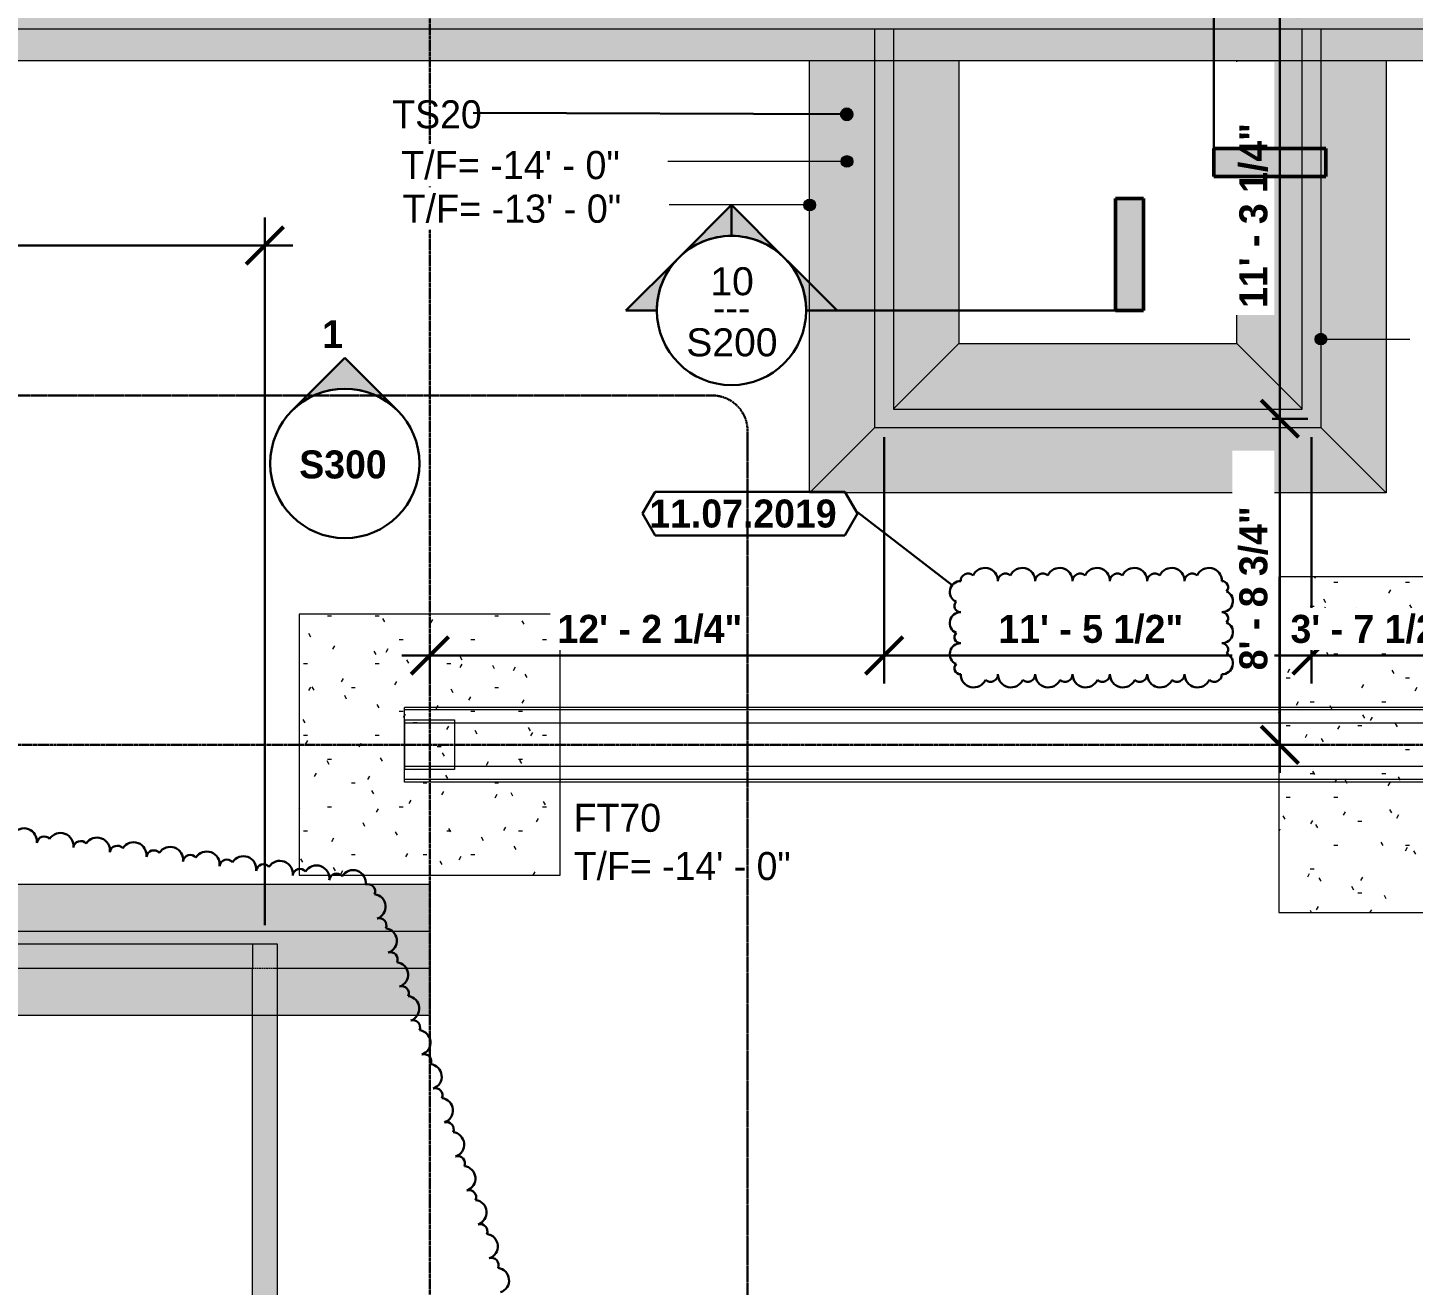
# Model space of a CAD drawing. Header units: inches. Extents: x -4164 to -1564, y 141 to 12367.
# Drawn here: x -3283.6 to -2838, y 11673.4 to 12077.7 of the extents above; entities that cross this region are included whole.
import ezdxf

# ---------------------------------------------------------------- set-up
doc = ezdxf.new("R2010")
doc.units = ezdxf.units.IN
doc.header["$MEASUREMENT"] = 0
for name, pattern in [('Dash', [0.25, 0.125, -0.125]), ('Dash Dot 3_16_', [0.3125, 0.1875, -0.0625, 0, -0.0625]), ('Grid Line 1_2_', [0.875, 0.5, -0.125, 0.125, -0.125])]:
    doc.linetypes.add(name, pattern=pattern)
for name, color, linetype, lineweight in [('A-ANNO-DIMS', 211, 'Continuous', 9), ('A-ANNO-DIMS-96', 211, 'Continuous', 9), ('A-ANNO-SYMB', 150, 'Continuous', 9), ('A-WALL', 113, 'Continuous', 13), ('A-WALL-HDLN', 110, 'Dash', 13), ('G-ANNO-DIMS', 111, 'Continuous', 9), ('G-ANNO-REVC', 71, 'Continuous', 30), ('G-ANNO-REVC-IDEN', 71, 'Continuous', 30), ('G-ANNO-SYMB', 111, 'Continuous', 30), ('S-BEAM', 12, 'Continuous', 9), ('S-BEAM-IDEN', 2, 'Continuous', 30), ('S-COLS', 52, 'Continuous', 9), ('S-COLS-HDLN', 52, 'Dash', 9), ('S-FNDN', 32, 'Continuous', 13), ('S-FNDN-HDLN', 4, 'Dash', 9), ('S-FNDN-IDEN', 2, 'Continuous', 30), ('S-GRID', 1, 'Continuous', 9)]:
    doc.layers.add(name, color=color, linetype=linetype, lineweight=lineweight)
doc.styles.add('Arial_3', font='arial.ttf', dxfattribs={"height": 9})
doc.styles.add('Century Gothic', font='', dxfattribs={"height": 9})
doc.styles.add('Century Gothic_1', font='', dxfattribs={"height": 9.070866})
doc.styles.add('Century Gothic_B', font='', dxfattribs={"height": 9})
doc.styles.get('Century Gothic').set_extended_font_data('Century Gothic')
doc.styles.get('Century Gothic_1').set_extended_font_data('Century Gothic')
doc.styles.get('Century Gothic_B').set_extended_font_data('Century Gothic', bold=True)
doc.dimstyles.new('OD__1_4__Tol__', dxfattribs={"dimscale": 12, "dimtxt": 9.397514, "dimasz": 1, "dimexe": 0.75, "dimexo": 0.5, "dimgap": 0.125, "dimtad": 1, "dimrnd": 0.25, "dimzin": 1, "dimdsep": 46, "dimlunit": 4, "dimtxsty": 'Century Gothic_B', "dimblk1": 'OBLIQUE', "dimblk2": 'OBLIQUE', "dimsah": 1, "dimcen": 0.09, "dimdle": 0.75, "dimazin": 0, "dimtfac": 1, "dimtdec": 4, "dimtix": 1, "dimtmove": 0, "dimatfit": 3, "dimfxl": 1, "dimtvp": 1, "dimtfill": 1, "dimfrac": 2, "dimtolj": 1, "dimtzin": 0, "dimlwd": 30, "dimlwe": 30, "dimarcsym": 2})
pattern_1 = [(50, (0, 0), (27.5427, -2.40992), [2.88, -31.68]), (355, (0, 0), (-5.327844, 28.884266), [2.304, -25.344]), (100.451, (2.295, -0.2), (22.215316, 26.47393), [2.448, -26.924]), (46.184, (0, 7.68), (40.981875, -6.35642), [4.32, -47.52]), (96.636, (3.415, 7.15), (35.89075, 37.40619), [3.671, -40.386]), (351.184, (0, 7.68), (35.89097, 37.40622), [3.456, -38.016]), (21, (3.84, 5.76), (22.921036, -15.46073), [2.88, -31.68]), (326, (3.84, 5.76), (9.34353, 27.84574), [2.304, -25.344]), (71.451, (5.75, 4.472), (32.26477, 12.38442), [2.448, -26.924]), (37.5, (0, 0), (0.466855, 12.782707), [1.267, -23.77, 1.267, -24.461, -25.44]), (37.5, (0, 0), (0.466855, 12.782707), [-50.765, 1.267, -24.173]), (7.5, (0, 0), (10.10159, 15.14509), [1.267, -13.402, 1.267, -23.194, -9.696]), (7.5, (0, 0), (10.10159, 15.14509), [-39.13, 1.267, -8.429]), (327.5, (-8.563, 0), (20.499161, -0.86578), [1.267, -8.333, 1.267, -28.685, -39.744]), (327.5, (-8.563, 0), (20.499161, -0.86578), [-39.552, 1.267, -38.477]), (317.5, (-12.403, 0), (22.39478, 3.844288), [1.267, -11.213, 1.267, -18.624, -28.224]), (317.5, (-12.403, 0), (22.39478, 3.844288), [-32.371, 1.267, -26.957])]

# ---------------------------------------------------------------- blocks, each defined once
blk = doc.blocks.new('034100 - Precast Structural Concrete - Inverted Tee - IT 24IT32 _11_F _ 11_B SHELF_-1982210-FOUNDATION PLAN')
at = {"layer": 'S-BEAM', "color": 143}
for p, q in [((-167.68, 7), (-167.68, 12)), ((167.56, 12), (-167.68, 12)), ((167.56, 11.21), (-167.68, 11.21)), ((167.56, 12), (167.56, 7)), ((-167.68, -7), (-167.68, 7)), ((-167.68, 7), (167.56, 7)), ((167.56, 7), (167.56, -7)), ((-167.68, -12), (-167.68, -7)), ((167.56, -7), (-167.68, -7)), ((167.56, -7), (167.56, -12)), ((167.56, -11.21), (-167.68, -11.21)), ((167.56, -12), (-167.68, -12))]:
    blk.add_line(p, q, dxfattribs=at)
blk = doc.blocks.new('034100 - Precast Structural Concrete - Column - Corbels - 16_x16_-1875306-FOUNDATION PLAN')
at = {"layer": 'S-COLS-HDLN', "linetype": 'Continuous'}
h = blk.add_hatch(dxfattribs=at)
h.set_pattern_fill('FP_1', color=256, style=0, pattern_type=2)
h.set_pattern_definition([(0, (3153.339, -11846.205), (30.72, 7.68), [1.267, -21.773, 1.267, -21.773, -122.88]), (0, (3153.339, -11846.205), (30.72, 7.68), [-46.08, 1.267, -44.813, 1.267, -21.773, -53.76]), (0, (3153.339, -11846.205), (30.72, 7.68), [-115.2, 1.267, -14.093, 1.267, -37.133]), (120, (3164.859, -11842.365), (-22.011075, 22.7643004), [1.267, -21.773, 1.267, -21.773, -122.88]), (120, (3164.859, -11842.365), (-22.011075, 22.7643004), [-46.08, 1.267, -44.813, 1.267, -21.773, -53.76]), (120, (3164.859, -11842.365), (-22.011075, 22.7643004), [-115.2, 1.267, -14.093, 1.267, -37.133]), (240, (3168.699, -11827.005), (-8.708925, -30.4443004), [1.267, -21.773, 1.267, -21.773, -122.88]), (240, (3168.699, -11827.005), (-8.708925, -30.4443004), [-46.08, 1.267, -44.813, 1.267, -21.773, -53.76]), (240, (3168.699, -11827.005), (-8.708925, -30.4443004), [-115.2, 1.267, -14.093, 1.267, -37.133])])
h.paths.add_polyline_path([(-0.98, -7.02), (7.02, -7.02), (7.02, 8.98), (-8.98, 8.98), (-8.98, -7.02), (-8.91, -7.02)], flags=0)
at = {"layer": 'S-COLS'}
for p, q in [((-8.98, 8.98), (-8.91, 8.98)), ((-8.98, -7.02), (-8.98, 8.98)), ((-8.91, 8.98), (6.94, 8.98)), ((6.94, 8.98), (7.02, 8.98)), ((7.02, 8.98), (7.02, -7.02)), ((-8.91, -7.02), (-8.98, -7.02)), ((6.94, -7.02), (-8.91, -7.02)), ((7.02, -7.02), (6.94, -7.02))]:
    blk.add_line(p, q, dxfattribs=at)
blk = doc.blocks.new('Zapata-Rectangular - FT90 - 9-0x9-0x2-1-1717511-FOUNDATION PLAN')
at = {"layer": 'S-FNDN-HDLN', "linetype": 'Continuous'}
h = blk.add_hatch(dxfattribs=at)
h.set_pattern_fill('FP_8', color=256, style=0, pattern_type=2)
h.set_pattern_definition([(0, (2827.324, -11847.189), (30.72, 7.68), [1.267, -21.773, 1.267, -21.773, -122.88]), (0, (2827.324, -11847.189), (30.72, 7.68), [-46.08, 1.267, -44.813, 1.267, -21.773, -53.76]), (0, (2827.324, -11847.189), (30.72, 7.68), [-115.2, 1.267, -14.093, 1.267, -37.133]), (120, (2838.844, -11843.349), (-22.011075, 22.7643004), [1.267, -21.773, 1.267, -21.773, -122.88]), (120, (2838.844, -11843.349), (-22.011075, 22.7643004), [-46.08, 1.267, -44.813, 1.267, -21.773, -53.76]), (120, (2838.844, -11843.349), (-22.011075, 22.7643004), [-115.2, 1.267, -14.093, 1.267, -37.133]), (240, (2842.684, -11827.989), (-8.708925, -30.4443004), [1.267, -21.773, 1.267, -21.773, -122.88]), (240, (2842.684, -11827.989), (-8.708925, -30.4443004), [-46.08, 1.267, -44.813, 1.267, -21.773, -53.76]), (240, (2842.684, -11827.989), (-8.708925, -30.4443004), [-115.2, 1.267, -14.093, 1.267, -37.133])])
h.paths.add_polyline_path([(-7.69, -54), (54, -54), (54, 54), (-54, 54), (-54, -54), (-7.92, -54)], flags=0)
h.paths.add_polyline_path([(8, -8), (-8, -8), (-8, 8), (8, 8)], flags=0)
at = {"layer": 'S-FNDN', "color": 253}
for p, q in [((54, 54), (-54, 54)), ((-54, 54), (-54, -54)), ((54, -54), (54, 54)), ((-54, -54), (54, -54))]:
    blk.add_line(p, q, dxfattribs=at)
blk = doc.blocks.new('Drafting View - 3_32_ x 3_8_-1738294-FOUNDATION PLAN')
at = {"layer": 'G-ANNO-SYMB', "lineweight": 9}
blk.add_hatch(color=256, dxfattribs=at).paths.add_polyline_path([(0, 0.375), (0, 0), (-0.09375, 0), (-0.09375, 0.375)], flags=0)
at = {"layer": 'G-ANNO-SYMB', "lineweight": 50}
for p, q in [((0, 0.375), (-0.09375, 0.375)), ((-0.09375, 0.375), (-0.09375, 0)), ((0, 0), (0, 0.375)), ((-0.09375, 0), (0, 0))]:
    blk.add_line(p, q, dxfattribs=at)
blk = doc.blocks.new('Drafting View - Section Head - Filled-1738293-FOUNDATION PLAN')
at = {"layer": 'G-ANNO-SYMB', "lineweight": 9}
h = blk.add_hatch(color=256, dxfattribs=at)
edge = h.paths.add_edge_path(flags=0)
edge.add_line((-0.4268, 0.1768), (-0.25, 0.3536))
edge.add_line((-0.25, 0.3536), (-0.25, 0.25))
edge.add_arc((-0.25, 0), 0.25, 90, 135)
h = blk.add_hatch(color=256, dxfattribs=at)
edge = h.paths.add_edge_path(flags=0)
edge.add_arc((-0.25, 0), 0.25, 45, 90)
edge.add_line((-0.25, 0.25), (-0.25, 0.3536))
edge.add_line((-0.25, 0.3536), (-0.0732, 0.1768))
h = blk.add_hatch(color=256, dxfattribs=at)
edge = h.paths.add_edge_path(flags=0)
edge.add_arc((-0.25, 0), 0.2503, 137.9216, 180)
edge.add_line((-0.5003, 0), (-0.6036, 0))
edge.add_line((-0.6036, 0), (-0.4358, 0.1678))
h = blk.add_hatch(color=256, dxfattribs=at)
edge = h.paths.add_edge_path(flags=0)
edge.add_line((-0.0642, 0.1678), (0.1036, 0))
edge.add_line((0.1036, 0), (0.0003, 0))
edge.add_arc((-0.25, 0), 0.2503, 0, 42.0784)
at = {"layer": 'G-ANNO-SYMB'}
for p, q in [((-0.25, 0.3536), (-0.4268, 0.1768)), ((-0.25, 0.25), (-0.25, 0.3536)), ((-0.0732, 0.1768), (-0.25, 0.3536)), ((-0.25, 0.3536), (-0.25, 0.25)), ((-0.4358, 0.1678), (-0.6036, 0)), ((0.1036, 0), (-0.0642, 0.1678)), ((-0.6036, 0), (-0.5003, 0)), ((0.0003, 0), (0.1036, 0))]:
    blk.add_line(p, q, dxfattribs=at)
for centre, radius, start, end in [((-0.2503, 0), 0.25, 360, 180), ((-0.25, 0), 0.25, 90, 135), ((-0.25, 0), 0.25, 45, 90), ((-0.25, 0), 0.2503, 137.9216, 180), ((-0.25, 0), 0.2503, 0, 42.0784), ((-0.2503, 0), 0.25, 180, 360)]:
    blk.add_arc(centre, radius, start, end, dxfattribs=at)
blk = doc.blocks.new('Elevation - Filled Arrow-1738296-FOUNDATION PLAN')
at = {"layer": 'G-ANNO-SYMB'}
for start, end in [(360, 180), (180, 360)]:
    blk.add_arc((0, 0), 0.25, start, end, dxfattribs=at)
blk = doc.blocks.new('Elevation - Filled Arrow-1738116-FOUNDATION PLAN')
at = {"layer": 'G-ANNO-SYMB', "lineweight": 9}
h = blk.add_hatch(color=256, dxfattribs=at)
edge = h.paths.add_edge_path(flags=0)
edge.add_line((0, 0.3536), (0.1768, 0.1768))
edge.add_arc((0, 0), 0.25, 45, 135)
edge.add_line((-0.1768, 0.1768), (0, 0.3536))
at = {"layer": 'G-ANNO-SYMB'}
for p, q in [((0, 0.3536), (-0.1768, 0.1768)), ((0.1768, 0.1768), (0, 0.3536))]:
    blk.add_line(p, q, dxfattribs=at)
blk.add_arc((0, 0), 0.25, 45, 135, dxfattribs=at)
blk = doc.blocks.new('DIMBLOCK34-FOUNDATION PLAN')
at = {"layer": 'A-ANNO-DIMS-96', "lineweight": 30}
for p, q in [((-3829.32, 11550.19), (-3829.32, 12016.64)), ((-3207.32, 11789.19), (-3207.32, 12016.64)), ((-3838.32, 12007.64), (-3198.32, 12007.64)), ((-3829.32, 12007.64), (-3829.32, 11550.19)), ((-3207.32, 12007.64), (-3207.32, 11789.19))]:
    blk.add_line(p, q, dxfattribs=at)
at = {"layer": 'A-ANNO-DIMS-96', "lineweight": 50}
for p, q in [((-3829.32, 12007.64), (-3823.32, 12013.64)), ((-3207.32, 12007.64), (-3201.32, 12013.64)), ((-3829.32, 12007.64), (-3835.32, 12001.64)), ((-3207.32, 12007.64), (-3213.32, 12001.64))]:
    blk.add_line(p, q, dxfattribs=at)
at = {"layer": 'A-ANNO-DIMS-96', "color": 0, "lineweight": 30, "insert": (-3542.12, 12020.67), "char_height": 9, "width": 57.1011, "attachment_point": 1, "line_spacing_factor": 0.984502, "style": 'Century Gothic_B', "bg_fill": 3, "box_fill_scale": 1.25, "bg_fill_color": 256, "bg_fill_true_color": 13158600, "bg_fill_transparency": 0}
blk.add_mtext('51\' - 10"', dxfattribs=at)
blk = doc.blocks.new('_Oblique')
at = {"color": 0, "linetype": 'ByBlock', "lineweight": -2}
blk.add_line((-0.5, -0.5), (0.5, 0.5), dxfattribs=at)
blk = doc.blocks.new('DIMBLOCK44-FOUNDATION PLAN')
at = {"layer": 'A-ANNO-DIMS-96', "lineweight": 30}
for p, q in [((-3008.14, 11946), (-3008.14, 11866.89)), ((-3008.14, 11875.89), (-3008.14, 11946)), ((-3154.32, 11878.38), (-3154.32, 11866.89)), ((-3154.32, 11875.89), (-3154.32, 11878.38)), ((-3163.32, 11875.89), (-3008.14, 11875.89))]:
    blk.add_line(p, q, dxfattribs=at)
at = {"layer": 'A-ANNO-DIMS-96', "lineweight": 50}
for p, q in [((-3154.32, 11875.89), (-3148.32, 11881.89)), ((-3008.14, 11875.89), (-3002.14, 11881.89)), ((-3154.32, 11875.89), (-3160.32, 11869.89)), ((-3008.14, 11875.89), (-3014.14, 11869.89))]:
    blk.add_line(p, q, dxfattribs=at)
at = {"layer": 'A-ANNO-DIMS-96', "color": 0, "lineweight": 30, "insert": (-3113.23, 11888.93), "char_height": 9, "width": 76.7911, "attachment_point": 1, "line_spacing_factor": 0.984502, "style": 'Century Gothic_B', "bg_fill": 3, "box_fill_scale": 1.25, "bg_fill_color": 256, "bg_fill_true_color": 13158600, "bg_fill_transparency": 0}
blk.add_mtext('12\' - 2 1/4"', dxfattribs=at)
blk = doc.blocks.new('DIMBLOCK45-FOUNDATION PLAN')
at = {"layer": 'A-ANNO-DIMS-96', "lineweight": 30}
for p, q in [((-3008.14, 11946), (-3008.14, 11866.89)), ((-3008.14, 11875.89), (-3008.14, 11946)), ((-2870.76, 11946), (-2870.76, 11866.89)), ((-2870.76, 11875.89), (-2870.76, 11946)), ((-3008.14, 11875.89), (-2870.76, 11875.89))]:
    blk.add_line(p, q, dxfattribs=at)
at = {"layer": 'A-ANNO-DIMS-96', "lineweight": 50}
for p, q in [((-3008.14, 11875.89), (-3002.14, 11881.89)), ((-2870.76, 11875.89), (-2864.76, 11881.89)), ((-3008.14, 11875.89), (-3014.14, 11869.89)), ((-2870.76, 11875.89), (-2876.76, 11869.89))]:
    blk.add_line(p, q, dxfattribs=at)
at = {"layer": 'A-ANNO-DIMS-96', "color": 0, "lineweight": 30, "insert": (-2971.45, 11888.93), "char_height": 9, "width": 76.7911, "attachment_point": 1, "line_spacing_factor": 0.984502, "style": 'Century Gothic_B', "bg_fill": 3, "box_fill_scale": 1.25, "bg_fill_color": 256, "bg_fill_true_color": 13158600, "bg_fill_transparency": 0}
blk.add_mtext('11\' - 5 1/2"', dxfattribs=at)
blk = doc.blocks.new('DIMBLOCK46-FOUNDATION PLAN')
at = {"layer": 'A-ANNO-DIMS-96', "lineweight": 30}
for p, q in [((-2870.76, 11946), (-2870.76, 11866.89)), ((-2870.76, 11875.89), (-2870.76, 11946)), ((-2827.32, 11878.38), (-2827.32, 11866.89)), ((-2827.32, 11875.89), (-2827.32, 11878.38)), ((-2870.76, 11875.89), (-2818.32, 11875.89))]:
    blk.add_line(p, q, dxfattribs=at)
at = {"layer": 'A-ANNO-DIMS-96', "lineweight": 50}
for p, q in [((-2870.76, 11875.89), (-2864.76, 11881.89)), ((-2827.32, 11875.89), (-2821.32, 11881.89)), ((-2870.76, 11875.89), (-2876.76, 11869.89)), ((-2827.32, 11875.89), (-2833.32, 11869.89))]:
    blk.add_line(p, q, dxfattribs=at)
at = {"layer": 'A-ANNO-DIMS-96', "color": 0, "lineweight": 30, "insert": (-2877.53, 11888.93), "char_height": 9, "width": 68.3781, "attachment_point": 1, "line_spacing_factor": 0.984502, "style": 'Century Gothic_B', "bg_fill": 3, "box_fill_scale": 1.25, "bg_fill_color": 256, "bg_fill_true_color": 13158600, "bg_fill_transparency": 0}
blk.add_mtext('3\' - 7 1/2"', dxfattribs=at)
blk = doc.blocks.new('DIMBLOCK47-FOUNDATION PLAN')
at = {"layer": 'A-ANNO-DIMS-96', "lineweight": 50}
for p, q in [((-2880.94, 11952), (-2886.94, 11958)), ((-2880.94, 11952), (-2874.94, 11946)), ((-2880.94, 11847.19), (-2886.94, 11853.19)), ((-2880.94, 11847.19), (-2874.94, 11841.19))]:
    blk.add_line(p, q, dxfattribs=at)
at = {"layer": 'A-ANNO-DIMS-96', "lineweight": 30}
for p, q in [((-2883.42, 11952), (-2871.94, 11952)), ((-2880.94, 11952), (-2883.42, 11952)), ((-2880.94, 11838.19), (-2880.94, 11952)), ((-2883.42, 11847.19), (-2871.94, 11847.19)), ((-2880.94, 11847.19), (-2883.42, 11847.19))]:
    blk.add_line(p, q, dxfattribs=at)
at = {"layer": 'A-ANNO-DIMS-96', "color": 0, "lineweight": 30, "insert": (-2893.98, 11871.1), "char_height": 9, "width": 68.3781, "attachment_point": 1, "rotation": 90, "line_spacing_factor": 0.984502, "style": 'Century Gothic_B', "bg_fill": 3, "box_fill_scale": 1.25, "bg_fill_color": 256, "bg_fill_true_color": 13158600, "bg_fill_transparency": 0}
blk.add_mtext('8\' - 8 3/4"', dxfattribs=at)
blk = doc.blocks.new('DIMBLOCK48-FOUNDATION PLAN')
at = {"layer": 'A-ANNO-DIMS-96', "lineweight": 50}
for p, q in [((-2880.94, 12087.19), (-2886.94, 12093.19)), ((-2880.94, 12087.19), (-2874.94, 12081.19)), ((-2880.94, 11952), (-2886.94, 11958)), ((-2880.94, 11952), (-2874.94, 11946))]:
    blk.add_line(p, q, dxfattribs=at)
at = {"layer": 'A-ANNO-DIMS-96', "lineweight": 30}
for p, q in [((-2880.94, 11952), (-2880.94, 12096.19)), ((-2883.42, 12087.19), (-2871.94, 12087.19)), ((-2880.94, 12087.19), (-2883.42, 12087.19)), ((-2883.42, 11952), (-2871.94, 11952)), ((-2880.94, 11952), (-2883.42, 11952))]:
    blk.add_line(p, q, dxfattribs=at)
at = {"layer": 'A-ANNO-DIMS-96', "color": 0, "lineweight": 30, "insert": (-2893.98, 11987.6), "char_height": 9, "width": 76.7911, "attachment_point": 1, "rotation": 90, "line_spacing_factor": 0.984502, "style": 'Century Gothic_B', "bg_fill": 3, "box_fill_scale": 1.25, "bg_fill_color": 256, "bg_fill_true_color": 13158600, "bg_fill_transparency": 0}
blk.add_mtext('11\' - 3 1/4"', dxfattribs=at)
blk = doc.blocks.new('Section - 3_32_ x 3_8_-1738294-FOUNDATION PLAN')
at = {"layer": 'G-ANNO-SYMB', "lineweight": 9}
blk.add_hatch(color=256, dxfattribs=at).paths.add_polyline_path([(0, 0.375), (0, 0), (-0.09375, 0), (-0.09375, 0.375)], flags=0)
at = {"layer": 'G-ANNO-SYMB', "lineweight": 50}
for p, q in [((0, 0.375), (-0.09375, 0.375)), ((-0.09375, 0.375), (-0.09375, 0)), ((0, 0), (0, 0.375)), ((-0.09375, 0), (0, 0))]:
    blk.add_line(p, q, dxfattribs=at)
blk = doc.blocks.new('Family - ___-1914610-FOUNDATION PLAN')
at = {"layer": 'G-ANNO-REVC'}
for centre, radius, start, end in [((-2981.18, 11899.81), 2.4, 48.1897, 180), ((-2975.78, 11899.81), 4.2, 0, 154.7912), ((-2969.18, 11899.81), 2.4, 48.1897, 180), ((-2963.78, 11899.81), 4.2, 0, 154.7912), ((-2957.18, 11899.81), 2.4, 48.1897, 180), ((-2951.78, 11899.81), 4.2, 0, 154.7912), ((-2945.18, 11899.81), 2.4, 48.1897, 180), ((-2939.78, 11899.81), 4.2, 0, 154.7912), ((-2933.18, 11899.81), 2.4, 48.1897, 180), ((-2927.78, 11899.81), 4.2, 0, 154.7912), ((-2921.18, 11899.81), 2.4, 48.1897, 180), ((-2915.78, 11899.81), 4.2, 0, 154.7912), ((-2909.18, 11899.81), 2.4, 48.1897, 180), ((-2903.78, 11899.81), 4.2, 0, 154.7912), ((-2983.58, 11896.31), 3.5, 90, 244.7912), ((-2899.58, 11897.81), 2, 318.1897, 90), ((-2899.58, 11893.31), 3.5, 270, 64.7912), ((-2983.58, 11891.81), 2, 138.1897, 270), ((-2983.58, 11886.31), 3.5, 90, 244.7912), ((-2899.58, 11887.81), 2, 318.1897, 90), ((-2983.58, 11881.81), 2, 138.1897, 270), ((-2899.58, 11883.31), 3.5, 270, 64.7912), ((-2983.58, 11876.31), 3.5, 90, 244.7912), ((-2899.58, 11877.81), 2, 318.1897, 90), ((-2899.58, 11873.31), 3.5, 270, 64.7912), ((-2983.58, 11871.81), 2, 138.1897, 270), ((-2979.38, 11869.81), 4.2, 180, 334.7912), ((-2973.98, 11869.81), 2.4, 228.1897, 0), ((-2967.38, 11869.81), 4.2, 180, 334.7912), ((-2961.98, 11869.81), 2.4, 228.1897, 0), ((-2955.38, 11869.81), 4.2, 180, 334.7912), ((-2949.98, 11869.81), 2.4, 228.1897, 0), ((-2943.38, 11869.81), 4.2, 180, 334.7912), ((-2937.98, 11869.81), 2.4, 228.1897, 0), ((-2931.38, 11869.81), 4.2, 180, 334.7912), ((-2925.98, 11869.81), 2.4, 228.1897, 0), ((-2919.38, 11869.81), 4.2, 180, 334.7912), ((-2913.98, 11869.81), 2.4, 228.1897, 0), ((-2907.38, 11869.81), 4.2, 180, 334.7912), ((-2901.98, 11869.81), 2.4, 228.1897, 0)]:
    blk.add_arc(centre, radius, start, end, dxfattribs=at)
blk = doc.blocks.new('Revision Tag - Revision Tag-1737979-FOUNDATION PLAN')
at = {"layer": 'G-ANNO-REVC-IDEN'}
for p, q in [((-0.3198, 0.0667), (-0.3623, -0.0068)), ((0.3163, 0.0667), (-0.3198, 0.0667)), ((0.3587, -0.0068), (0.3163, 0.0667)), ((-0.3623, -0.0068), (-0.3198, -0.0804)), ((0.3163, -0.0804), (0.3587, -0.0068)), ((-0.3198, -0.0804), (0.3163, -0.0804))]:
    blk.add_line(p, q, dxfattribs=at)
blk = doc.blocks.new('Family - ___-1979984-FOUNDATION PLAN')
at = {"layer": 'G-ANNO-REVC'}
for centre, radius, start, end in [((-3284.77, 11816.15), 4.15, 352.7595, 147.5507), ((-3278.31, 11815.33), 2.37, 40.9492, 172.7595), ((-3273.02, 11814.66), 4.15, 352.7595, 147.5507), ((-3266.55, 11813.84), 2.37, 40.9492, 172.7595), ((-3261.26, 11813.17), 4.15, 352.7595, 147.5507), ((-3249.51, 11811.67), 4.15, 352.7595, 147.5507), ((-3254.8, 11812.34), 2.37, 40.9492, 172.7595), ((-3243.04, 11810.85), 2.37, 40.9492, 172.7595), ((-3237.75, 11810.18), 4.15, 352.7595, 147.5507), ((-3231.29, 11809.36), 2.37, 40.9492, 172.7595), ((-3226, 11808.69), 4.15, 352.7595, 147.5507), ((-3214.24, 11807.19), 4.15, 352.7595, 147.5507), ((-3219.53, 11807.86), 2.37, 40.9492, 172.7595), ((-3207.78, 11806.37), 2.37, 40.9492, 172.7595), ((-3202.49, 11805.7), 4.15, 352.7595, 147.5507), ((-3196.02, 11804.88), 2.37, 40.9492, 172.7595), ((-3190.73, 11804.21), 4.15, 352.7595, 147.5507), ((-3178.98, 11802.71), 4.15, 352.7595, 147.5507), ((-3184.27, 11803.38), 2.37, 40.9492, 172.7595), ((-3174.14, 11800.01), 2.3, 336.474, 108.2843), ((-3172.52, 11795.09), 4.03, 288.2843, 83.0755), ((-3170.53, 11789.08), 2.3, 336.474, 108.2843), ((-3168.91, 11784.17), 4.03, 288.2843, 83.0755), ((-3166.93, 11778.16), 2.3, 336.474, 108.2843), ((-3165.3, 11773.25), 4.03, 288.2843, 83.0755), ((-3163.32, 11767.24), 2.3, 336.474, 108.2843), ((-3161.69, 11762.33), 4.03, 288.2843, 83.0755), ((-3159.71, 11756.32), 2.3, 336.474, 108.2843), ((-3158.09, 11751.41), 4.03, 288.2843, 83.0755), ((-3156.1, 11745.4), 2.3, 336.474, 108.2843), ((-3154.48, 11740.49), 4.03, 288.2843, 83.0755), ((-3152.49, 11734.48), 2.3, 336.474, 108.2843), ((-3150.87, 11729.56), 4.03, 288.2843, 83.0755), ((-3148.88, 11723.56), 2.3, 336.474, 108.2843), ((-3147.26, 11718.64), 4.03, 288.2843, 83.0755), ((-3145.28, 11712.64), 2.3, 336.474, 108.2843), ((-3143.65, 11707.72), 4.03, 288.2843, 83.0755), ((-3141.67, 11701.72), 2.3, 336.474, 108.2843), ((-3140.04, 11696.8), 4.03, 288.2843, 83.0755), ((-3138.06, 11690.79), 2.3, 336.474, 108.2843), ((-3136.43, 11685.88), 4.03, 288.2843, 83.0755), ((-3134.45, 11679.87), 2.3, 336.474, 108.2843), ((-3132.83, 11674.96), 4.03, 288.2843, 83.0755)]:
    blk.add_arc(centre, radius, start, end, dxfattribs=at)

msp = doc.modelspace()

# ---------------------------------------------------------------- hatches: boundary and pattern name
at = {"layer": 'A-WALL'}
for points in [[(-3211.32374, 11775.1894), (-3211.32374, 11783.1894), (-3755.32374, 11783.1894), (-3755.32374, 11775.1894), (-3464.76415, 11775.1894)], [(-3211.32374, 11548.1894), (-3203.32374, 11548.1894), (-3203.32374, 11783.1894), (-3211.32374, 11783.1894), (-3211.32374, 11552.1894)]]:
    msp.add_hatch(color=256, dxfattribs=at).paths.add_polyline_path(points, flags=0)
at = {"layer": 'G-ANNO-DIMS'}
h = msp.add_hatch(color=256, dxfattribs=at)
edge = h.paths.add_edge_path(flags=0)
edge.add_arc((-3020.13624, 12034.71153), 1.875, 0, 360)
h = msp.add_hatch(color=256, dxfattribs=at)
edge = h.paths.add_edge_path(flags=0)
edge.add_arc((-3032.13624, 12020.69691), 1.875, 0, 360)
h = msp.add_hatch(color=256, dxfattribs=at)
edge = h.paths.add_edge_path(flags=0)
edge.add_arc((-2867.76124, 11977.57331), 1.875, 0, 360)
at = {"layer": 'S-BEAM'}
h = msp.add_hatch(color=9, dxfattribs=at)
h.paths.add_polyline_path([(-3032.13624, 11928.1894), (-3011.13624, 11949.1894), (-3011.13624, 12067.1894), (-3032.13624, 12067.1894), (-3032.13624, 11949.0019)], flags=0)
h.paths.add_polyline_path([(-3005.13624, 11955.1894), (-2984.13624, 11976.1894), (-2984.13624, 12067.1894), (-3005.13624, 12067.1894), (-3005.13624, 11976.1894)], flags=0)
h = msp.add_hatch(color=9, dxfattribs=at)
h.paths.add_polyline_path([(-2846.76124, 11928.1894), (-2846.76124, 12067.1894), (-2867.76124, 12067.1894), (-2867.76124, 11949.1894), (-2867.57374, 11949.0019)], flags=0)
h.paths.add_polyline_path([(-2873.76124, 11955.1894), (-2873.76124, 12067.1894), (-2894.76124, 12067.1894), (-2894.76124, 11976.1894), (-2881.32374, 11962.7519)], flags=0)
h = msp.add_hatch(color=9, dxfattribs=at)
h.paths.add_polyline_path([(-2871.42415, 11928.1894), (-2846.76124, 11928.1894), (-2867.76124, 11949.1894), (-2867.76124, 11949.0019), (-3011.13624, 11949.0019), (-3011.13624, 11949.1894), (-3032.13624, 11928.1894), (-2873.76124, 11928.1894)], flags=0)
h.paths.add_polyline_path([(-2881.32374, 11955.0019), (-2873.76124, 11955.0019), (-2873.76124, 11955.1894), (-2894.76124, 11976.1894), (-2984.13624, 11976.1894), (-3005.13624, 11955.1894), (-3005.13624, 11955.0019)], flags=0)
at = {"layer": 'S-BEAM-IDEN'}
h = msp.add_hatch(color=256, dxfattribs=at)
edge = h.paths.add_edge_path(flags=0)
edge.add_arc((-3020.1952, 12049.84268), 1.875, 0, 360)
at = {"layer": 'S-FNDN', "lineweight": 9}
h = msp.add_hatch(dxfattribs=at)
h.set_pattern_fill('FP_6', color=256, style=0, pattern_type=2)
h.set_pattern_definition(pattern_1)
h.paths.add_polyline_path([(-3842.32374, 12067.1894), (-3829.32374, 12067.1894), (-3829.32374, 12087.1894), (-3144.32374, 12087.1894), (-3144.32374, 12097.1894), (-3842.32374, 12097.1894), (-3842.32374, 12079.20469)], flags=0)
h.paths.add_polyline_path([(-3806.32374, 12067.1894), (-3011.13624, 12067.1894), (-3011.13624, 12077.1894), (-3819.32374, 12077.1894), (-3819.32374, 12067.1894)], flags=0)
h.paths.add_polyline_path([(-3005.13624, 12067.1894), (-2873.76124, 12067.1894), (-2873.76124, 12077.1894), (-3005.13624, 12077.1894)], flags=0)
h.paths.add_polyline_path([(-2648.32374, 12067.1894), (-2640.32374, 12067.1894), (-2640.32374, 12077.1894), (-2867.76124, 12077.1894), (-2867.76124, 12067.1894), (-2694.32374, 12067.1894)], flags=0)
h.paths.add_polyline_path([(-2160.32374, 12067.1894), (-1968.32374, 12067.1894), (-1968.32374, 12077.1894), (-2520.32374, 12077.1894), (-2520.32374, 12067.1894), (-2186.32374, 12067.1894)], flags=0)
h.paths.add_polyline_path([(-2624.32374, 12067.1894), (-2528.32374, 12067.1894), (-2528.32374, 12077.1894), (-2632.32374, 12077.1894), (-2632.32374, 12067.1894)], flags=0)
h.paths.add_polyline_path([(-2704.32374, 12087.1894), (-2640.32374, 12087.1894), (-2640.32374, 12097.1894), (-2716.32374, 12097.1894), (-2716.32374, 12087.1894)], flags=0)
h.paths.add_polyline_path([(-2349.92374, 12087.1894), (-1968.32374, 12087.1894), (-1968.32374, 12097.1894), (-2632.32374, 12097.1894), (-2632.32374, 12087.1894), (-2352.25165, 12087.1894)], flags=0)
at = {"layer": 'S-FNDN'}
for points in [[(-3823.32374, 12077.1894), (-2186.32374, 12077.1894), (-2186.32374, 12081.1894), (-3823.32374, 12081.1894)], [(-3005.13624, 11955.0019), (-3005.13624, 12077.1894), (-3011.13624, 12077.1894), (-3011.13624, 11955.0019), (-3005.32374, 11955.0019)], [(-2873.76124, 11955.0019), (-2867.76124, 11955.0019), (-2867.76124, 12077.1894), (-2873.76124, 12077.1894), (-2873.76124, 11955.1894)], [(-2867.76124, 11949.0019), (-2867.76124, 11955.0019), (-3011.13624, 11955.0019), (-3011.13624, 11949.0019), (-2871.42415, 11949.0019)], [(-3203.32374, 11775.1894), (-3154.32374, 11775.1894), (-3154.32374, 11787.1894), (-3747.32374, 11787.1894), (-3747.32374, 11783.1894), (-3203.32374, 11783.1894), (-3203.32374, 11776.87361)]]:
    msp.add_hatch(color=256, dxfattribs=at).paths.add_polyline_path(points, flags=0)
at = {"layer": 'S-FNDN', "lineweight": 9}
h = msp.add_hatch(dxfattribs=at)
h.set_pattern_fill('FP_3', color=256, style=0, pattern_type=2)
h.set_pattern_definition([(0, (0, 0), (30.72, 7.68), [1.267, -21.773, 1.267, -21.773, -122.88]), (0, (0, 0), (30.72, 7.68), [-46.08, 1.267, -44.813, 1.267, -21.773, -53.76]), (0, (0, 0), (30.72, 7.68), [-115.2, 1.267, -14.093, 1.267, -37.133]), (120, (11.52, 3.84), (-22.011075, 22.7643004), [1.267, -21.773, 1.267, -21.773, -122.88]), (120, (11.52, 3.84), (-22.011075, 22.7643004), [-46.08, 1.267, -44.813, 1.267, -21.773, -53.76]), (120, (11.52, 3.84), (-22.011075, 22.7643004), [-115.2, 1.267, -14.093, 1.267, -37.133]), (240, (15.36, 19.2), (-8.708925, -30.4443004), [1.267, -21.773, 1.267, -21.773, -122.88]), (240, (15.36, 19.2), (-8.708925, -30.4443004), [-46.08, 1.267, -44.813, 1.267, -21.773, -53.76]), (240, (15.36, 19.2), (-8.708925, -30.4443004), [-115.2, 1.267, -14.093, 1.267, -37.133])])
h.paths.add_polyline_path([(-3112.32374, 11805.1894), (-3112.32374, 11889.1894), (-3196.32374, 11889.1894), (-3196.32374, 11805.1894), (-3146.32374, 11805.1894)], flags=0)
h.paths.add_polyline_path([(-3154.32374, 11839.1894), (-3162.32374, 11839.1894), (-3162.32374, 11855.1894), (-3146.32374, 11855.1894), (-3146.32374, 11839.1894), (-3146.40248, 11839.1894)], flags=0)
h = msp.add_hatch(dxfattribs=at)
h.set_pattern_fill('FP_6', color=256, style=0, pattern_type=2)
h.set_pattern_definition(pattern_1)
h.paths.add_polyline_path([(-3743.32374, 11760.1894), (-3211.32374, 11760.1894), (-3211.32374, 11775.1894), (-3755.32374, 11775.1894), (-3755.32374, 11760.1894), (-3747.32374, 11760.1894)], flags=0)
h.paths.add_polyline_path([(-3154.32374, 11760.1894), (-3154.32374, 11775.1894), (-3203.32374, 11775.1894), (-3203.32374, 11760.1894)], flags=0)
h.paths.add_polyline_path([(-3523.32374, 11787.1894), (-3154.32374, 11787.1894), (-3154.32374, 11802.1894), (-3743.32374, 11802.1894), (-3743.32374, 11787.1894), (-3737.96659, 11787.1894)], flags=0)

# ---------------------------------------------------------------- linework, layer by layer
at = {"layer": 'A-WALL'}
for p, q in [((-3747.32374, 11783.1894), (-3203.32374, 11783.1894)), ((-3203.32374, 11783.1894), (-3203.32374, 11548.1894)), ((-3211.32374, 11775.1894), (-3755.32374, 11775.1894)), ((-3211.32374, 11556.1894), (-3211.32374, 11775.1894))]:
    msp.add_line(p, q, dxfattribs=at)
at = {"layer": 'A-WALL-HDLN'}
for p, q in [((-3211.32374, 11783.1894), (-3211.32374, 11775.19135)), ((-3203.32569, 11775.1894), (-3211.32374, 11775.1894))]:
    msp.add_line(p, q, dxfattribs=at)
at = {"layer": 'G-ANNO-DIMS'}
for p, q in [((-3020.13624, 12034.71153), (-3089.48678, 12034.71153)), ((-3032.13624, 12020.69691), (-3089.04338, 12020.69691)), ((-2867.76124, 11977.57331), (-2845.23022, 11977.57331)), ((-2845.23022, 11977.57331), (-2839.15576, 11977.57331))]:
    msp.add_line(p, q, dxfattribs=at)
for centre in [(-3020.13624, 12034.71153), (-3032.13624, 12020.69691), (-2867.76124, 11977.57331)]:
    msp.add_circle(centre, 1.875, dxfattribs=at)
at = {"layer": 'G-ANNO-SYMB'}
for p, q in [((-2902.15094, 12107.73379), (-2902.15094, 12038.80782)), ((-3033.25485, 11986.77578), (-2933.7568, 11986.77578))]:
    msp.add_line(p, q, dxfattribs=at)
at = {"layer": 'S-BEAM', "color": 143}
for p, q in [((-3032.13624, 12067.1894), (-3011.13624, 12067.1894)), ((-3032.13624, 11928.1894), (-3032.13624, 12067.1894)), ((-3005.13624, 12067.1894), (-2984.13624, 12067.1894)), ((-2984.13624, 12067.1894), (-2984.13624, 11976.1894)), ((-2894.76124, 12067.1894), (-2873.76124, 12067.1894)), ((-2894.76124, 11976.1894), (-2894.76124, 12067.1894)), ((-2867.76124, 12067.1894), (-2846.76124, 12067.1894)), ((-2846.76124, 12067.1894), (-2846.76124, 11928.1894)), ((-3005.13624, 11955.1894), (-2984.13624, 11976.1894)), ((-2984.13624, 11976.1894), (-3005.13624, 11955.1894)), ((-2984.13624, 11976.1894), (-2894.76124, 11976.1894)), ((-2873.76124, 11955.1894), (-2894.76124, 11976.1894)), ((-2894.76124, 11976.1894), (-2873.76124, 11955.1894)), ((-3032.13624, 11928.1894), (-3011.13624, 11949.1894)), ((-3011.13624, 11949.1894), (-3032.13624, 11928.1894)), ((-2846.76124, 11928.1894), (-2867.76124, 11949.1894)), ((-2867.76124, 11949.1894), (-2846.76124, 11928.1894)), ((-2846.76124, 11928.1894), (-3032.13624, 11928.1894))]:
    msp.add_line(p, q, dxfattribs=at)
at = {"layer": 'S-BEAM-IDEN'}
msp.add_line((-3020.1952, 12049.84268), (-3140.34092, 12050.33402), dxfattribs=at)
msp.add_circle((-3020.1952, 12049.84268), 1.875, dxfattribs=at)
at = {"layer": 'S-FNDN'}
for p, q in [((-2640.32374, 12077.1894), (-3819.32374, 12077.1894)), ((-3011.13624, 11949.0019), (-3011.13624, 12077.1894)), ((-3005.13624, 12077.1894), (-3005.13624, 11955.0019)), ((-2873.76124, 11955.0019), (-2873.76124, 12077.1894)), ((-2867.76124, 12077.1894), (-2867.76124, 11949.0019)), ((-3005.13624, 11955.0019), (-2873.76124, 11955.0019)), ((-2867.76124, 11949.0019), (-3011.13624, 11949.0019)), ((-3743.32374, 11787.1894), (-3154.32374, 11787.1894)), ((-3154.32374, 11775.1894), (-3203.32374, 11775.1894))]:
    msp.add_line(p, q, dxfattribs=at)
at = {"layer": 'S-FNDN', "color": 253}
for p, q in [((-3806.32374, 12067.1894), (-3032.13624, 12067.1894)), ((-2984.13624, 12067.1894), (-2894.76124, 12067.1894)), ((-2846.76124, 12067.1894), (-2648.32374, 12067.1894)), ((-3112.32374, 11889.1894), (-3196.32374, 11889.1894)), ((-3196.32374, 11889.1894), (-3196.32374, 11805.1894)), ((-3112.32374, 11805.1894), (-3112.32374, 11889.1894)), ((-3196.32374, 11805.1894), (-3112.32374, 11805.1894)), ((-3154.32374, 11802.1894), (-3728.32374, 11802.1894)), ((-3154.32374, 11802.1894), (-3154.32374, 11760.1894)), ((-3770.32374, 11760.1894), (-3211.32374, 11760.1894)), ((-3203.32374, 11760.1894), (-3154.32374, 11760.1894))]:
    msp.add_line(p, q, dxfattribs=at)
at = {"layer": 'S-FNDN-HDLN'}
for p, q in [((-3011.13428, 12067.1894), (-3005.13819, 12067.1894)), ((-2873.75928, 12067.1894), (-2867.76319, 12067.1894)), ((-3211.32178, 11760.1894), (-3203.32569, 11760.1894))]:
    msp.add_line(p, q, dxfattribs=at)
at = {"layer": 'S-GRID', "linetype": 'Grid Line 1_2_', "lineweight": 30}
for p, q in [((-3154.32374, 9772.6103), (-3154.32374, 12312.41399)), ((-1777.2452, 11847.1894), (-4076.95, 11847.1894))]:
    msp.add_line(p, q, dxfattribs=at)

# ---------------------------------------------------------------- block references
at = {"layer": 'G-ANNO-SYMB', "extrusion": (0, 0, -1), "xscale": 95.99999999999994, "yscale": 95.99999999999994, "zscale": 95.99999999999994}
msp.add_blockref('Drafting View - 3_32_ x 3_8_-1738294-FOUNDATION PLAN', (2933.7568, 11986.77578), dxfattribs=at)
at = {"layer": 'G-ANNO-SYMB', "xscale": 95.99999999999994, "yscale": 95.99999999999994, "zscale": 95.99999999999994}
for name in ['Elevation - Filled Arrow-1738116-FOUNDATION PLAN', 'Elevation - Filled Arrow-1738296-FOUNDATION PLAN']:
    msp.add_blockref(name, (-3181.60227, 11937.61719), dxfattribs=at)
at = {"layer": 'S-BEAM', "color": 143}
msp.add_blockref('034100 - Precast Structural Concrete - Inverted Tee - IT 24IT32 _11_F _ 11_B SHELF_-1982210-FOUNDATION PLAN', (-2994.76158, 11847.1894), dxfattribs=at)
at = {"layer": 'S-COLS', "linetype": 'Dash'}
msp.add_blockref('034100 - Precast Structural Concrete - Column - Corbels - 16_x16_-1875306-FOUNDATION PLAN', (-3153.33948, 11846.20514), dxfattribs=at)
at = {"layer": 'S-FNDN', "linetype": 'Dash', "lineweight": 9}
msp.add_blockref('Zapata-Rectangular - FT90 - 9-0x9-0x2-1-1717511-FOUNDATION PLAN', (-2827.32374, 11847.1894), dxfattribs=at)

# ---------------------------------------------------------------- texts
at = {"layer": 'G-ANNO-SYMB', "lineweight": 9, "char_height": 9, "attachment_point": 1}
for s, insert, width, style in [('10', (-3064.07188, 12000.68442), 16.968, 'Arial_3'), ('---', (-3063.22713, 11992.17773), 15.453, 'Century Gothic'), ('\\fCentury Gothic|b1|i0|c0|p34|;1', (-3188.87975, 11983.66758), 8.787, 'Century Gothic_B'), ('S200', (-3071.81992, 11981.04817), 35.754, 'Arial_3'), ('S300', (-3196.26081, 11941.79081), 34.542, 'Century Gothic_B')]:
    msp.add_mtext(s, dxfattribs=dict(at, insert=insert, width=width, style=style))
at = {"layer": 'S-BEAM-IDEN', "lineweight": 9, "insert": (-3166.34407, 12054.35214), "char_height": 9, "width": 31.209, "attachment_point": 1, "style": 'Century Gothic'}
msp.add_mtext('TS20', dxfattribs=at)
at = {"layer": 'S-FNDN-IDEN', "lineweight": 9, "char_height": 9, "attachment_point": 1, "style": 'Century Gothic'}
for s, insert, width in [('FT70', (-3108.00713, 11828.17728), 31.209), ('T/F= -14\' - 0"', (-3108.00713, 11812.67728), 86.658)]:
    msp.add_mtext(s, dxfattribs=dict(at, insert=insert, width=width))

# ---------------------------------------------------------------- next in the draw order: texts
at = {"layer": 'G-ANNO-DIMS', "insert": (-3163.06307, 12024.06151), "char_height": 9.0708661, "width": 83.423629, "attachment_point": 1, "line_spacing_factor": 0.984502, "style": 'Century Gothic_1', "bg_fill": 3, "box_fill_scale": 1.25, "bg_fill_color": 256, "bg_fill_true_color": 13158600, "bg_fill_transparency": 0}
msp.add_mtext('T/F= -13\' - 0"', dxfattribs=at)

# ---------------------------------------------------------------- next in the draw order: dimensions: what is measured, and where the dimension line sits
at = {"layer": 'A-ANNO-DIMS', "lineweight": 30}
for base, p1, p2, override, picture, middle in [((-3207.32374, 12007.63729), (-3829.32374, 11544.1894), (-3207.32374, 11783.1894), {"dimpost": '<>', "dimfxl": 666.337002}, 'DIMBLOCK34-FOUNDATION PLAN', (-3518.32374, 12013.86367)), ((-3008.13624, 11875.89251), (-3154.32374, 11884.37779), (-3008.13624, 11952.0019), {"dimpost": '<>', "dimfxl": 161.070807}, 'DIMBLOCK44-FOUNDATION PLAN', (-3081.22999, 11882.82249))]:
    dim = msp.add_linear_dim(base=base, p1=p1, p2=p2, dimstyle='OD__1_4__Tol__', override=override, dxfattribs=at)
    dim.commit()
    dim.dimension.update_dxf_attribs({"geometry": picture, "text_midpoint": middle})

# ---------------------------------------------------------------- next in the draw order: linework, layer by layer
at = {"layer": 'A-ANNO-SYMB', "linetype": 'Dash Dot 3_16_', "lineweight": 30}
for p, q in [((-3063.4519, 11959.4587), (-3948.56058, 11959.4587)), ((-3052.11331, 11322.56329), (-3052.11331, 11948.12012))]:
    msp.add_line(p, q, dxfattribs=at)
msp.add_arc((-3063.4519, 11948.12012), 11.33858, 0, 90, dxfattribs=at)

# ---------------------------------------------------------------- next in the draw order: block references
at = {"layer": 'G-ANNO-REVC'}
msp.add_blockref('Family - ___-1979984-FOUNDATION PLAN', (0, 0), dxfattribs=at)
at = {"layer": 'G-ANNO-REVC-IDEN', "xscale": 95.99999999999994, "yscale": 95.99999999999994, "zscale": 95.99999999999994}
msp.add_blockref('Revision Tag - Revision Tag-1737979-FOUNDATION PLAN', (-3051.14978, 11922.11542), dxfattribs=at)
at = {"layer": 'G-ANNO-SYMB', "xscale": 95.99999999999994, "yscale": 95.99999999999994, "zscale": 95.99999999999994}
msp.add_blockref('Drafting View - Section Head - Filled-1738293-FOUNDATION PLAN', (-3033.25485, 11986.77578), dxfattribs=at)

# ---------------------------------------------------------------- next in the draw order: texts
at = {"layer": 'G-ANNO-DIMS', "insert": (-3163.50647, 12038.07613), "char_height": 9.0708661, "width": 83.423629, "attachment_point": 1, "line_spacing_factor": 0.984502, "style": 'Century Gothic_1', "bg_fill": 3, "box_fill_scale": 1.25, "bg_fill_color": 256, "bg_fill_true_color": 13158600, "bg_fill_transparency": 0}
msp.add_mtext('T/F= -14\' - 0"', dxfattribs=at)
at = {"layer": 'G-ANNO-REVC-IDEN', "lineweight": 9, "insert": (-3083.70094, 11926.00918), "char_height": 9, "width": 78.78, "attachment_point": 1, "style": 'Century Gothic_B'}
msp.add_mtext('11.07.2019', dxfattribs=at)

# ---------------------------------------------------------------- next in the draw order: dimensions: what is measured, and where the dimension line sits
at = {"layer": 'A-ANNO-DIMS', "lineweight": 30}
dim = msp.add_linear_dim(base=(-2870.7612366797, 11875.8925075877), p1=(-3008.1362366797, 11952.0018961105), p2=(-2870.7612366797, 11952.0018961105), dimstyle='OD__1_4__Tol__', override={"dimpost": '<>', "dimfxl": 137.375}, dxfattribs=at)
dim.commit()
dim.dimension.update_dxf_attribs({"geometry": 'DIMBLOCK45-FOUNDATION PLAN', "text_midpoint": (-2939.4487366797, 11882.8224872336)})

# ---------------------------------------------------------------- next in the draw order: linework, layer by layer
at = {"layer": 'G-ANNO-REVC-IDEN'}
msp.add_line((-2986.3428, 11898.44938), (-3016.70988, 11921.9548), dxfattribs=at)

# ---------------------------------------------------------------- next in the draw order: dimensions: what is measured, and where the dimension line sits
at = {"layer": 'A-ANNO-DIMS', "lineweight": 30}
dim = msp.add_linear_dim(base=(-2827.32374, 11875.89251), p1=(-2870.76124, 11952.0019), p2=(-2827.32374, 11884.37779), dimstyle='OD__1_4__Tol__', override={"dimpost": '<>', "dimfxl": 80.373107}, dxfattribs=at)
dim.commit()
dim.dimension.update_dxf_attribs({"geometry": 'DIMBLOCK46-FOUNDATION PLAN', "text_midpoint": (-2849.04249, 11882.82249)})

# ---------------------------------------------------------------- next in the draw order: dimensions: what is measured, and where the dimension line sits
dim = msp.add_linear_dim(base=(-2880.93924, 11952.0019), p1=(-2889.42452, 11847.1894), p2=(-2889.42452, 11952.0019), angle=90, dimstyle='OD__1_4__Tol__', override={"dimpost": '<>', "dimfxl": 104.8125}, dxfattribs=at)
dim.commit()
dim.dimension.update_dxf_attribs({"geometry": 'DIMBLOCK47-FOUNDATION PLAN', "text_midpoint": (-2887.86922, 11899.59565)})

# ---------------------------------------------------------------- next in the draw order: block references
at = {"layer": 'G-ANNO-REVC'}
msp.add_blockref('Family - ___-1914610-FOUNDATION PLAN', (0, 0), dxfattribs=at)

# ---------------------------------------------------------------- next in the draw order: dimensions: what is measured, and where the dimension line sits
at = {"layer": 'A-ANNO-DIMS', "lineweight": 30}
dim = msp.add_linear_dim(base=(-2880.93924, 12087.1894), p1=(-2889.42452, 11952.0019), p2=(-2889.42452, 12087.1894), angle=90, dimstyle='OD__1_4__Tol__', override={"dimpost": '<>', "dimfxl": 135.1875}, dxfattribs=at)
dim.commit()
dim.dimension.update_dxf_attribs({"geometry": 'DIMBLOCK48-FOUNDATION PLAN', "text_midpoint": (-2887.86922, 12019.59565)})

# ---------------------------------------------------------------- next in the draw order: block references
at = {"layer": 'G-ANNO-SYMB', "extrusion": (0, 0, -1), "xscale": 95.99999999999994, "yscale": 95.99999999999994, "zscale": 95.99999999999994, "rotation": 90.00000000000053}
msp.add_blockref('Section - 3_32_ x 3_8_-1738294-FOUNDATION PLAN', (2902.15094, 12038.80782), dxfattribs=at)

doc.saveas('drawing.dxf')
